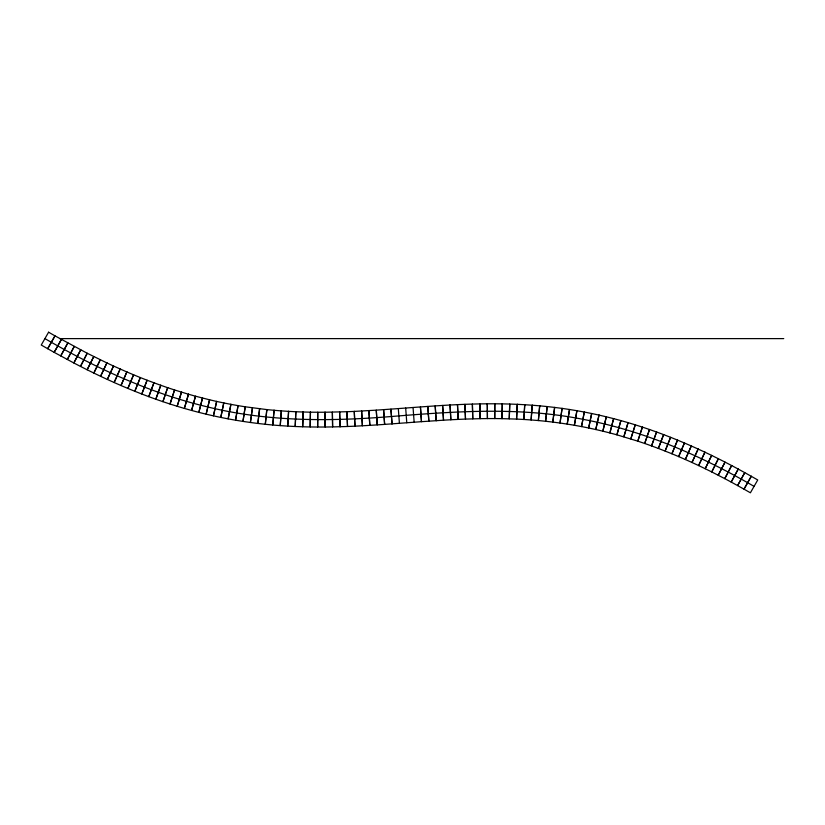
<?xml version="1.0" encoding="UTF-8"?>
<svg xmlns="http://www.w3.org/2000/svg" width="825" height="825" viewBox="0 0 825 825"><rect width="100%" height="100%" fill="white"/><g stroke="black" fill="none" stroke-linecap="round" stroke-linejoin="round"><path stroke-width="1.24" d="M398.31 408.592L420.42 406.942L421.503 421.678L443.541 420.193L442.613 405.446L435.239 405.91L420.43 406.942L421.482 421.678L384.646 424.39L377.252 424.896L376.252 410.159L354.245 411.407L354.998 426.164L362.371 425.793L361.628 411.036L362.423 425.793L377.211 424.896L376.282 410.149L398.31 408.592L399.413 423.328M59.699 338.611L783.75 338.611M754.06 486.379C700.879 455.575 643.562 430.702 582.914 419.306C519.812 406.756 455.122 411.345 391.493 416.501C330.268 421.503 267.847 421.853 207.848 406.993C150.233 393.278 96.02 368.136 44.921 338.611M413.047 407.488L414.15 422.214M405.673 408.035L406.777 422.771M310.386 412.18L310.231 426.958L317.615 427.03L317.769 412.252L310.386 412.18M494.835 403.786L494.68 418.564L487.379 418.574L487.358 403.796L494.752 403.786L494.773 418.564L502.064 418.646L502.229 403.868L494.835 403.786M303.095 412.005L302.744 426.783L310.128 426.958L310.478 412.18L303.095 412.005M502.322 403.868L501.971 418.646L516.636 419.09L517.192 404.332L509.809 404.054L509.252 418.811L509.706 404.044L502.322 403.868M295.804 411.737L295.257 426.504L302.641 426.783L303.188 412.015L295.804 411.737M288.533 411.366L287.781 426.123L295.154 426.504L295.917 411.747L288.533 411.366M517.296 404.332L516.533 419.09L523.906 419.471L524.679 404.714L517.296 404.332M281.273 410.881L280.294 425.628L287.667 426.113L288.647 411.366L281.273 410.881M524.783 404.724L523.803 419.461L531.176 419.956L532.156 405.219L524.783 404.724M274.024 410.293L272.817 425.019L280.18 425.618L281.387 410.891L274.024 410.293M532.269 405.219L531.063 419.946L538.426 420.554L539.632 405.828L532.269 405.219M266.774 409.592L265.351 424.298L272.704 425.009L274.137 410.303L266.774 409.592M539.746 405.838L538.312 420.544L545.665 421.266L547.099 406.56L539.746 405.838M259.555 408.777L257.895 423.452L265.238 424.287L266.898 409.602L245.149 406.787L243.024 421.41L250.336 422.483L252.46 407.859L250.449 422.493L257.782 423.442L259.669 408.787M547.222 406.57L545.542 421.255L552.884 422.091L554.565 407.416L547.222 406.57M554.678 407.426L552.771 422.08L560.092 423.039L562.011 408.385L554.678 407.426M562.124 408.396L559.969 423.019L567.28 424.102L569.436 409.478L562.124 408.396M237.982 405.622L235.61 420.214L242.901 421.389L245.273 406.808L237.982 405.622M569.559 409.499L567.157 424.081L574.447 425.277L576.85 410.695L569.559 409.499M230.825 404.343L228.216 418.883L235.486 420.193L238.095 405.642L230.825 404.343M576.964 410.716L574.324 425.257L581.594 426.577L584.234 412.036L576.964 410.716M223.699 402.94L220.852 417.44L228.102 418.863L230.948 404.363L223.699 402.94M584.358 412.057L581.481 426.556L588.72 427.989L591.607 413.5L584.358 412.057M216.583 401.424L213.5 415.872L220.729 417.419L223.812 402.961L216.583 401.424M591.721 413.521L588.607 427.969L595.825 429.526L598.95 415.088L591.721 413.521M209.509 399.785L206.188 414.191L213.386 415.852L216.707 401.445L209.509 399.785M599.063 415.109L595.702 429.505L602.9 431.186L606.262 416.79L599.063 415.109M202.445 398.042L198.897 412.387L206.075 414.16L209.622 399.816L195.422 396.186L191.648 410.468L198.784 412.356L202.558 398.073M606.375 416.821L602.786 431.155L609.943 432.95L613.542 418.626L606.375 416.821M613.666 418.657L609.83 432.919L616.966 434.837L620.802 420.564L613.666 418.657M188.42 394.216L184.418 408.437L191.534 410.438L195.535 396.217L188.42 394.216M620.916 420.595L616.852 434.806L637.838 441.169L642.345 427.092L635.312 424.844L630.805 438.91L635.198 424.803L628.124 422.658L623.844 436.807L628.011 422.627L620.916 420.595M181.448 392.133L177.231 406.302L184.305 408.406L188.533 394.247L174.508 389.957L170.074 404.044L177.117 406.261L181.552 392.164M167.599 387.668L162.958 401.692L169.971 404.013L174.611 389.988L167.599 387.668M642.448 427.123L637.735 441.127L644.738 443.489L649.45 429.485L642.448 427.123M160.72 385.275L155.873 399.238L162.855 401.662L167.702 387.698L160.72 385.275M649.564 429.526L644.634 443.448L651.595 445.912L656.525 431.991L649.564 429.526M153.873 382.79L148.83 396.681L155.77 399.207L160.813 385.316L147.056 380.212L141.828 394.03L148.737 396.65L153.966 382.831M656.628 432.022L651.492 445.882L658.422 448.449L663.558 434.589L656.628 432.022M663.651 434.631L658.319 448.408L671.973 453.791L677.49 440.086L670.643 437.332L665.115 451.038L670.539 437.291L663.651 434.631M140.271 377.541L134.857 391.287L141.735 393.999L147.149 380.253L140.271 377.541M133.526 374.777L127.927 388.462L134.774 391.256L140.363 377.582L133.526 374.777M677.583 440.127L671.88 453.76L678.697 456.607L684.399 442.984L677.583 440.127M126.802 371.931L121.038 385.543L127.844 388.42L133.609 374.818L126.802 371.931M684.492 443.015L678.604 456.576L685.379 459.515L691.268 445.964L684.492 443.015M120.12 369.002L114.19 382.542L120.955 385.502L126.885 371.972L113.468 366.001L107.384 379.459L114.118 382.501L120.203 369.043M691.35 445.995L685.297 459.473L692.031 462.505L698.094 449.027L691.35 445.995M698.177 449.068L691.948 462.464L698.651 465.578L704.88 452.172L698.177 449.068M106.848 362.918L100.609 376.313L107.302 379.428L113.541 366.032L106.848 362.918M100.258 359.752L93.875 373.086L100.537 376.272L106.92 362.948L87.172 353.234L80.51 366.424L87.11 369.755L93.761 356.565L87.172 369.786L93.802 373.044L100.33 359.793M704.952 452.213L698.579 465.537L705.241 468.734L711.624 455.4L704.952 452.213M711.697 455.441L705.158 468.693L711.789 471.962L718.327 458.71L711.697 455.441M718.4 458.741L711.717 471.921L724.783 478.644L731.61 465.537L725.062 462.124L718.235 475.231L724.989 462.082L718.4 458.741M80.664 349.872L73.879 363L80.448 366.393L87.233 353.265L54.955 335.847L47.716 348.728L54.151 352.347L61.39 339.467L54.203 352.378L73.827 362.969L80.726 349.903M74.198 346.448L67.289 359.514L74.26 346.479M731.682 465.568L724.721 478.603L731.239 482.089L738.2 469.054L731.682 465.568M67.753 342.973L60.73 355.967L67.815 343.004M738.262 469.085L731.177 482.048L744.037 489.163L751.255 476.272L744.8 472.663L737.591 485.564L744.738 472.632L738.262 469.085M751.307 476.303L743.985 489.132L750.399 492.793L757.732 479.964L751.307 476.303M48.592 332.207L41.25 345.025L47.664 348.697L54.997 335.868L48.592 332.207M450.027 405.013L442.654 405.436L443.499 420.193L450.873 419.77L450.027 405.013M457.463 404.642L450.079 405.013L450.821 419.77L458.205 419.399L457.463 404.642L464.898 404.322L465.527 419.09L480.16 418.667L479.81 403.899L472.426 404.075L472.777 418.842L472.343 404.075L464.96 404.322L465.465 419.09L458.143 419.399L457.514 404.642M354.307 411.407L346.923 411.727L347.552 426.484L354.936 426.174L354.307 411.407M346.985 411.716L324.978 412.242L325.184 427.02L332.568 426.917L332.372 412.149L332.65 426.917L347.49 426.494L346.985 411.716M487.276 403.796L479.882 403.899L480.078 418.667L487.472 418.574L487.276 403.796M325.071 412.242L317.677 412.252L317.707 427.03L325.091 427.02L325.071 412.242M392.03 423.864L390.947 409.128L392.019 423.864M428.856 421.152L427.804 406.416L428.835 421.152M384.646 424.39L383.594 409.654L384.615 424.401M436.198 420.657L435.198 405.91L436.167 420.657M369.837 425.37L368.909 410.623L369.796 425.37M340.106 426.742L339.601 411.974L340.034 426.742"/></g></svg>
